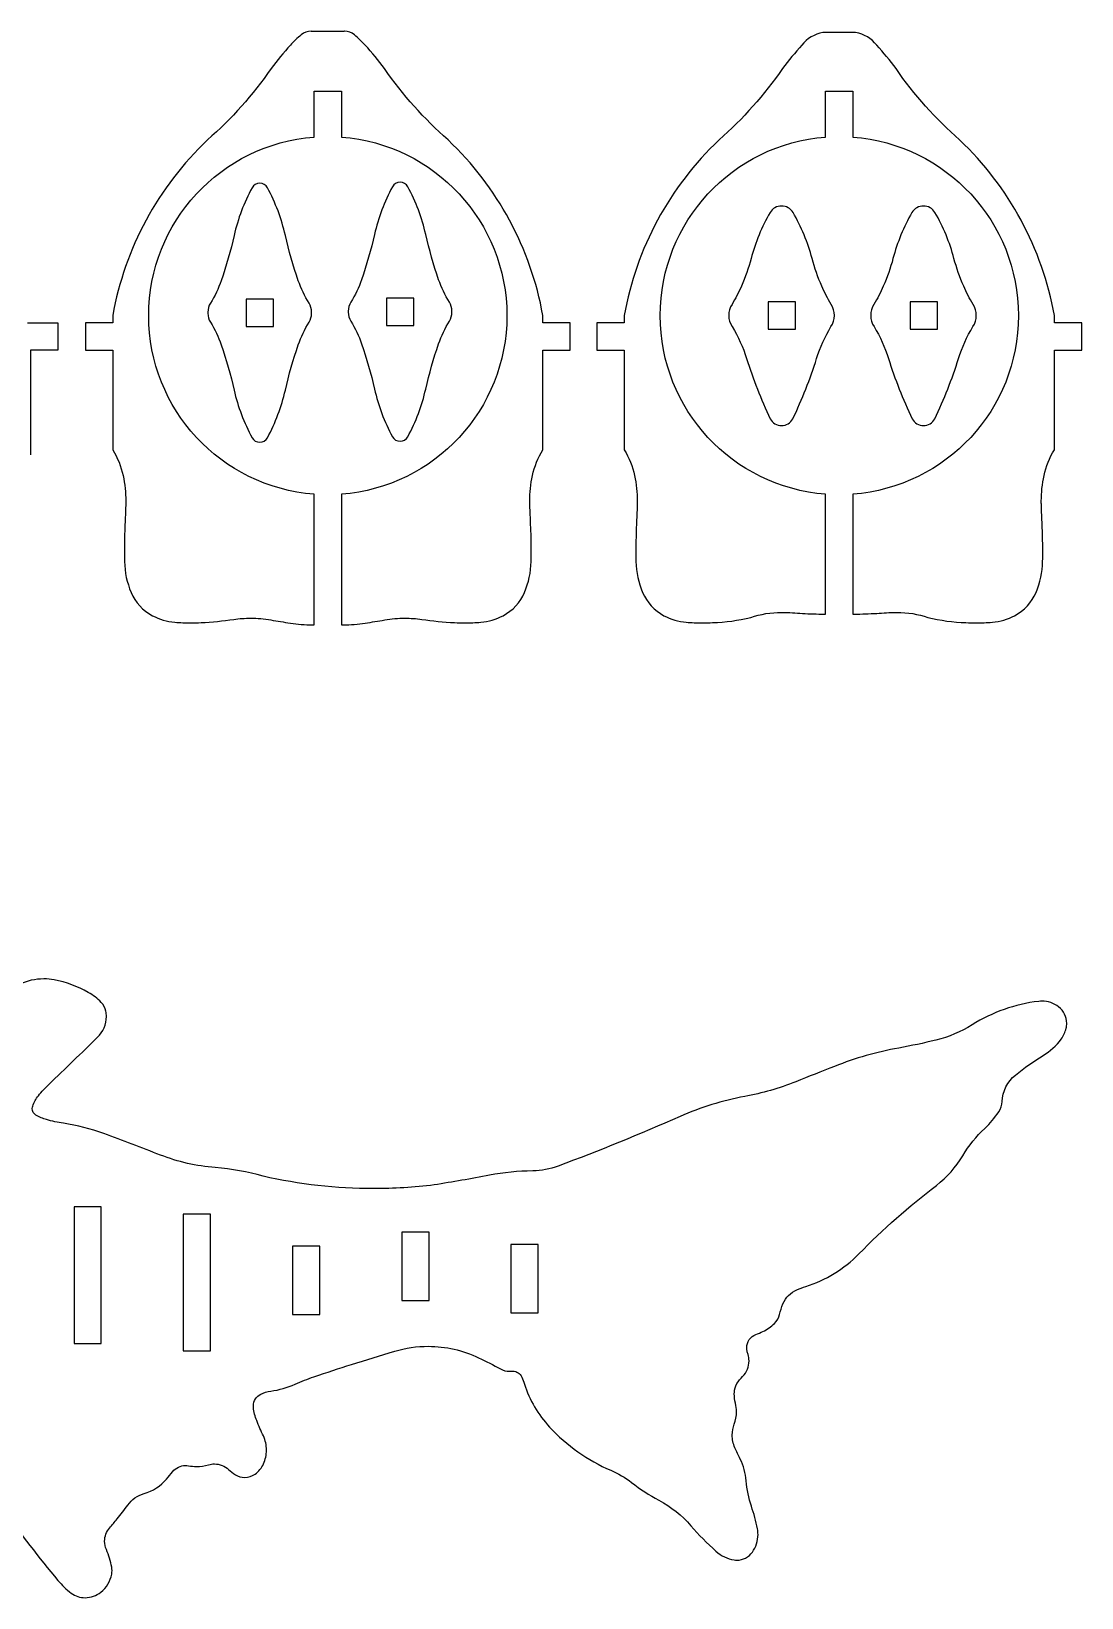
# Model space of a CAD drawing. Extents: x 0 to 1679, y -232 to 488.
# Drawn here: x 933.5 to 1106.5, y 195.2 to 453.1 of the extents above; entities that cross this region are included whole.
import ezdxf

# ---------------------------------------------------------------- set-up
doc = ezdxf.new("R2010")
doc.units = 0
doc.layers.get('0').update_dxf_attribs({"linetype": 'CONTINUOUS'})

msp = doc.modelspace()

# ---------------------------------------------------------------- linework, layer by layer
at = {"color": 2}
for points in [[(977.926882, 452.57498)], [(986.678081, 452.57498)], [(976.138325, 450.882229)], [(988.462934, 450.882229)], [(1060.405418, 450.882361)], [(1072.726323, 450.882361)], [(972.955546, 447.007459)], [(991.648491, 447.007459)], [(1057.218935, 447.007591)], [(1075.909075, 447.007591)], [(962.489238, 435.264166)], [(1046.755431, 435.264298)], [(994.210742, 428.308138)], [(969.82579, 427.386409)], [(971.08608, 428.137931)], [(972.358434, 427.386409)], [(992.951405, 427.550106)], [(995.48405, 427.550106)], [(1055.15873, 423.317276)], [(1058.951638, 423.317276)], [(1078.54025, 423.317276)], [(1082.329428, 423.317276)], [(966.872775, 419.547598)], [(975.308671, 419.547598)], [(989.99839, 419.715027)], [(998.434286, 419.715027)], [(1052.028048, 415.737969)], [(1062.081394, 415.737969)], [(1075.409568, 415.737969)], [(1085.46011, 415.737969)], [(964.736344, 412.082723)], [(977.441371, 412.082723)], [(987.861959, 412.250125)], [(1000.563256, 412.250125)], [(1050.436659, 411.19076)], [(1063.679266, 411.19076)], [(1073.815401, 411.19076)], [(1087.058008, 411.19076)], [(962.964535, 408.368873)], [(968.838047, 404.555486), (973.339668, 404.555486), (973.339668, 409.054329), (968.838047, 409.054329)], [(979.21318, 408.368873)], [(986.090151, 408.536275)], [(991.963795, 404.722915), (996.461711, 404.722915), (996.461711, 409.221757), (991.963795, 409.221757)], [(1002.335091, 408.536275)], [(1048.894561, 408.178188)], [(1054.849935, 404.096963), (1059.351582, 404.096963), (1059.351582, 408.59488), (1054.849935, 408.59488)], [(1065.214855, 408.178188)], [(1072.276108, 408.178188)], [(1078.231455, 404.096963), (1082.730298, 404.096963), (1082.730298, 408.59488), (1078.231455, 408.59488)], [(1088.596375, 408.178188)], [(962.547843, 406.826776)], [(962.964668, 405.241895)], [(979.21318, 405.241895)], [(979.629872, 406.826776)], [(986.090151, 405.409323)], [(1002.335091, 405.409323)], [(1002.751783, 406.996982)], [(1048.917818, 404.526673)], [(1065.195329, 404.526673)], [(1072.295634, 404.526673)], [(1088.576849, 404.526673)], [(964.736476, 401.527118)], [(977.441371, 401.527118)], [(987.861959, 401.694547)], [(1000.563256, 401.694547)], [(1051.290495, 399.263291)], [(1062.819873, 399.263291)], [(1074.668285, 399.263291)], [(1086.201393, 399.263291)], [(966.872908, 394.059439)], [(975.308671, 394.059439)], [(989.99839, 394.226841)], [(998.434286, 394.226841)], [(1055.184765, 389.357846)], [(1058.925577, 389.354116)], [(1078.562581, 389.357846)], [(1082.303393, 389.354116)], [(969.819413, 386.224359)], [(971.095366, 385.469133)], [(972.351926, 386.224359)], [(992.944896, 386.391788)], [(994.220982, 385.640265)], [(995.477541, 386.391788)], [(948.57697, 379.976832)], [(1016.024342, 379.976832)], [(1032.840359, 379.976965)], [(1100.290456, 379.977097)], [(949.006733, 375.087359)], [(1015.591007, 375.087359)], [(1033.273799, 375.087491)], [(1099.857888, 375.087623)], [(948.882087, 371.912041)], [(1015.722161, 371.912041)], [(948.810518, 365.82554)], [(1015.794657, 365.82554)], [(1033.072954, 365.82554)], [(1100.057834, 365.825672)], [(949.895944, 360.746307)], [(1014.705526, 360.746307)], [(1034.163011, 360.746307)], [(1098.971508, 360.74644)], [(953.409823, 356.917125)], [(966.819859, 356.309774)], [(972.923108, 356.217699)], [(991.678362, 356.217699)], [(997.78439, 356.309774)], [(1011.191648, 356.917125)], [(1037.673185, 356.917125)], [(1051.97238, 356.614865)], [(1057.196683, 357.467749)], [(1060.50035, 357.297543)], [(1072.732752, 357.304184)], [(1075.944344, 357.467882)], [(1081.158435, 356.614997)], [(1095.453899, 356.917257)], [(957.088325, 355.841012)], [(961.435561, 355.774972)], [(976.135626, 355.689405)], [(988.465818, 355.689405)], [(1003.168687, 355.774972)], [(1007.513146, 355.841012)], [(1041.354465, 355.841012)], [(1045.696119, 355.774972)], [(1087.431891, 355.775104)], [(1091.776323, 355.841144)], [(937.224334, 296.944285)], [(942.841147, 294.88043)], [(944.981282, 293.242526)], [(945.748601, 291.780439)], [(1099.417886, 293.40797)], [(1102.689009, 292.50299)], [(1088.452124, 289.542514)], [(1103.929746, 288.973289)], [(944.373931, 287.488077)], [(1082.480955, 287.021035)], [(1103.139171, 287.19775)], [(1076.364687, 285.722618)], [(1100.123821, 284.470716)], [(1065.779343, 282.705416)], [(1095.592435, 281.273067)], [(936.348193, 279.737637)], [(933.690903, 276.162376)], [(934.62565, 277.86071)], [(1050.977996, 277.73408)], [(1093.383481, 276.899796)], [(935.948249, 273.927229)], [(1040.32476, 274.449013)], [(1092.829126, 275.202388)], [(938.756192, 273.323608)], [(945.410966, 271.630831)], [(1090.539263, 272.48652)], [(954.725807, 268.091843)], [(963.76535, 266.026109)], [(1020.23762, 266.274447)], [(1086.913757, 267.990481)], [(971.65623, 264.604952)], [(999.831445, 263.181917)], [(1008.934223, 264.76492)], [(1016.069876, 265.491307)], [(1082.562817, 263.101907)], [(940.492626, 259.545246), (940.492626, 237.056615), (944.990543, 237.056615), (944.990543, 259.545246)], [(962.987792, 235.877261), (962.987792, 258.365892), (958.486145, 258.365892), (958.486145, 235.877261)], [(998.982238, 244.145755), (998.982238, 255.388695), (994.483395, 255.388695), (994.483395, 244.145755)], [(976.483368, 253.099731), (976.483368, 241.85494), (980.987793, 241.85494), (980.987793, 253.099731)], [(1016.979487, 242.138626), (1016.979487, 253.381566), (1012.480645, 253.381566), (1012.480645, 242.138626)], [(1069.775927, 251.805046)], [(1059.594232, 245.905499)], [(1061.025654, 246.447736)], [(1057.284842, 243.607249)], [(1055.906443, 240.381687)], [(1056.720275, 241.851236)], [(1052.812035, 238.539181)], [(1053.993241, 239.036783)], [(993.321636, 235.786112)], [(1051.37876, 235.835404)], [(1051.53968, 235.26528)], [(986.218553, 233.611581)], [(1007.154873, 234.723017)], [(1010.754318, 232.86842)], [(1012.595897, 232.505702)], [(976.923238, 230.369271)], [(980.026932, 231.583973)], [(1014.256105, 231.534682)], [(1014.679279, 230.387872)], [(1049.705535, 230.45206)], [(1050.640282, 231.631413)], [(971.269224, 228.734173)], [(972.899666, 229.22434)], [(1049.275826, 229.010424)], [(1049.46278, 227.215332)], [(970.049019, 226.545672)], [(970.596839, 224.355319)], [(971.683191, 221.841274)], [(1018.846096, 223.304314)], [(1049.255373, 223.78702)], [(1049.364196, 219.90762)], [(959.34276, 216.923914)], [(962.676192, 217.096898)], [(971.71854, 217.237339)], [(1050.236607, 218.032571)], [(955.739585, 214.7447)], [(956.737567, 215.953819)], [(965.957555, 216.314684)], [(967.072721, 215.459022)], [(970.3113, 215.543662)], [(1028.938495, 216.177974)], [(1032.322146, 214.181058)], [(1051.221571, 214.449874)], [(952.025734, 212.347866)], [(949.351723, 210.448607)], [(1036.839615, 211.252226)], [(1052.0875, 210.252366)], [(946.349416, 206.677104)], [(947.592932, 208.172688)], [(1042.126228, 207.037969)], [(1053.078047, 206.552485)], [(945.827632, 203.129756)], [(1046.250236, 202.837682)], [(1049.233042, 201.425813)], [(1052.244689, 202.690733)], [(946.706551, 200.210185)], [(946.706551, 199.098723)], [(937.847454, 198.048671)], [(944.902199, 196.119647)], [(940.026669, 195.927136)]]:
    msp.add_lwpolyline(points, close=True, dxfattribs=at)
for points in [[(984.990913, 453.146083), (979.613124, 453.146083)], [(1069.254275, 452.959235), (1063.873708, 452.959235)], [(980.049449, 435.736738), (980.049449, 443.319776), (984.552022, 443.319776), (984.552022, 435.736738)], [(1064.316621, 435.736632), (1064.316621, 443.31967), (1068.814537, 443.31967), (1068.814537, 435.736632)], [(1002.111994, 435.264298), (1002.111994, 435.266944)], [(1086.379087, 435.26443), (1086.379087, 435.267076)], [(932.840797, 405.133072), (937.804671, 405.133072), (937.804671, 400.635182), (933.30305, 400.635182), (933.30305, 383.395963)], [(946.871175, 406.350473), (946.871175, 405.132966), (942.372332, 405.132966), (942.372332, 400.635076), (946.871175, 400.635076), (946.871175, 384.238503)], [(985.673458, 406.996982), (985.673591, 406.996982)], [(1022.2289, 400.635208), (1022.2289, 405.133098), (1017.730057, 405.133098), (1017.730057, 406.350605)], [(1031.137368, 406.350605), (1031.137368, 405.133098), (1026.635721, 405.133098), (1026.635721, 400.635208), (1031.137368, 400.635208), (1031.137368, 384.238635)], [(1101.993446, 384.238767), (1101.993446, 400.63534), (1106.495067, 400.63534), (1106.495067, 405.133231), (1101.993446, 405.133231), (1101.993446, 406.350737)], [(1017.73011, 384.238503), (1017.73011, 400.635076), (1022.2289, 400.635208)], [(980.049449, 355.423526), (980.049449, 376.921609)], [(984.552022, 376.921609), (984.552022, 355.423526)], [(1064.310006, 357.185942), (1064.310006, 357.185942), (1064.316621, 376.921503)], [(1068.814299, 376.921636), (1068.821708, 357.186074)], [(1068.814537, 376.921503), (1068.814299, 376.921636)], [(1033.14545, 371.914952), (1033.14545, 371.912041)], [(1099.982534, 371.912174), (1099.982534, 371.915084)], [(1059.391481, 280.163484), (1059.394392, 280.163484)], [(934.218271, 274.665734), (934.218271, 274.666792)]]:
    msp.add_lwpolyline(points, dxfattribs=at)
for points in [[(977.926882, 452.57498), (977.286987, 452.056926), (976.689849, 451.492358), (976.138325, 450.882229)], [(979.550815, 453.149787), (978.957407, 453.149787), (978.386331, 452.946085), (977.926882, 452.57498)], [(979.613124, 453.146083), (979.590899, 453.149787), (979.570341, 453.149787), (979.550815, 453.149787)], [(985.053222, 453.149787), (985.030997, 453.149787), (985.010439, 453.149787), (984.990913, 453.146083)], [(986.678081, 452.57498), (986.214902, 452.946085), (985.643825, 453.149787), (985.053222, 453.149787)], [(988.462934, 450.882229), (987.915114, 451.492358), (987.314272, 452.056926), (986.678081, 452.57498)], [(1063.873708, 452.959235), (1062.498113, 452.723015), (1061.262033, 451.981731), (1060.405418, 450.882361)], [(1072.726323, 450.882361), (1071.869708, 451.981731), (1070.628971, 452.723015), (1069.254275, 452.959235)], [(976.138325, 450.882229), (975.019428, 449.638687), (973.960037, 448.34588), (972.955546, 447.007459)], [(991.648491, 447.007459), (990.644926, 448.34588), (989.58183, 449.638687), (988.462934, 450.882229)], [(1060.405418, 450.882361), (1059.286521, 449.63882), (1058.223425, 448.346012), (1057.218935, 447.007591)], [(1075.909075, 447.007591), (1074.908289, 448.346012), (1073.845219, 449.63882), (1072.726323, 450.882361)], [(972.955546, 447.007459), (969.956944, 442.682553), (966.443065, 438.738965), (962.489238, 435.264166)], [(1002.111994, 435.266944), (998.161897, 438.738965), (994.648019, 442.682553), (991.648491, 447.007459)], [(1057.218935, 447.007591), (1054.220306, 442.682686), (1050.706428, 438.739097), (1046.755431, 435.264298)], [(1086.379087, 435.267076), (1082.425286, 438.739097), (1078.907677, 442.682686), (1075.909075, 447.007591)], [(962.489238, 435.264166), (954.328641, 427.540687), (948.856, 417.40831), (946.871175, 406.350473)], [(952.796889, 406.331026), (952.796889, 421.745413), (964.674141, 434.562041), (980.049449, 435.736738)], [(984.552022, 435.736738), (999.92733, 434.562041), (1011.804555, 421.745413), (1011.804555, 406.331026)], [(1017.730057, 406.350605), (1015.745259, 417.408442), (1010.272591, 427.54082), (1002.111994, 435.264298)], [(1046.755431, 435.264298), (1038.59203, 427.54082), (1033.115658, 417.408442), (1031.137368, 406.350605)], [(1037.060357, 406.33092), (1037.060357, 421.745307), (1048.937582, 434.561935), (1064.316621, 435.736632)], [(1068.814537, 435.736632), (1084.193576, 434.561935), (1096.071754, 421.745307), (1096.071754, 406.33092)], [(1101.993446, 406.350737), (1100.012352, 417.408574), (1094.538784, 427.540952), (1086.379087, 435.26443)], [(994.210742, 428.308138), (993.682475, 428.301523), (993.200669, 428.013286), (992.951405, 427.550106)], [(995.48405, 427.550106), (995.228277, 428.016064), (994.739036, 428.308138), (994.210742, 428.308138)], [(969.82579, 427.386409), (968.4902, 424.918878), (967.495922, 422.283946), (966.872775, 419.547598)], [(971.08608, 428.137931), (970.560564, 428.137931), (970.075054, 427.848662), (969.82579, 427.386409)], [(972.358434, 427.386409), (972.106366, 427.848662), (971.617151, 428.137931), (971.08608, 428.137931)], [(975.308671, 419.547598), (974.685524, 422.283946), (973.691246, 424.918878), (972.358434, 427.386409)], [(992.951405, 427.550106), (991.615815, 425.086306), (990.621537, 422.451347), (989.99839, 419.715027)], [(998.434286, 419.715027), (997.810213, 422.447617), (996.815936, 425.086306), (995.48405, 427.550106)], [(1055.15873, 423.317276), (1053.79057, 420.939016), (1052.740491, 418.392427), (1052.028048, 415.737969)], [(1057.055184, 424.384076), (1056.284135, 424.384076), (1055.562379, 423.980427), (1055.15873, 423.317276)], [(1058.951638, 423.317276), (1058.547963, 423.980427), (1057.829011, 424.384076), (1057.055184, 424.384076)], [(1062.081394, 415.737969), (1061.376386, 418.392427), (1060.319799, 420.939016), (1058.951638, 423.317276)], [(1078.54025, 423.317276), (1077.168359, 420.939016), (1076.118308, 418.392427), (1075.409568, 415.737969)], [(1080.436704, 424.384076), (1079.661925, 424.384076), (1078.943899, 423.980427), (1078.54025, 423.317276)], [(1082.329428, 423.317276), (1081.925779, 423.980427), (1081.207753, 424.384076), (1080.436704, 424.384076)], [(1085.46011, 415.737969), (1084.754175, 418.392427), (1083.701319, 420.939016), (1082.329428, 423.317276)], [(966.872775, 419.547598), (966.292385, 417.024267), (965.579942, 414.530701), (964.736344, 412.082723)], [(977.441371, 412.082723), (976.597774, 414.530701), (975.886256, 417.024267), (975.308671, 419.547598)], [(989.99839, 419.715027), (989.417074, 417.191695), (988.705557, 414.700908), (987.861959, 412.250125)], [(1000.563256, 412.250125), (999.723389, 414.700908), (999.011871, 417.191695), (998.434286, 419.715027)], [(1052.028048, 415.737969), (1051.615086, 414.185632), (1051.080284, 412.664013), (1050.436659, 411.19076)], [(1063.679266, 411.19076), (1063.030084, 412.664013), (1062.49806, 414.185632), (1062.081394, 415.737969)], [(1075.409568, 415.737969), (1074.992876, 414.185632), (1074.461804, 412.664013), (1073.815401, 411.19076)], [(1087.058008, 411.19076), (1086.407874, 412.664013), (1085.876802, 414.185632), (1085.46011, 415.737969)], [(964.736344, 412.082723), (964.290839, 410.783381), (963.696505, 409.537061), (962.964535, 408.368873)], [(979.21318, 408.368873), (978.484941, 409.537061), (977.887803, 410.783381), (977.441371, 412.082723)], [(987.861959, 412.250125), (987.415528, 410.948005), (986.82212, 409.704463), (986.090151, 408.536275)], [(1002.335091, 408.536275), (1001.610556, 409.704463), (1001.012492, 410.948005), (1000.563256, 412.250125)], [(1050.436659, 411.19076), (1049.980914, 410.156504), (1049.469368, 409.152939), (1048.894561, 408.178188)], [(1065.214855, 408.178188), (1064.647509, 409.152939), (1064.129428, 410.156504), (1063.679266, 411.19076)], [(1073.815401, 411.19076), (1073.35873, 410.156504), (1072.847158, 409.152939), (1072.276108, 408.178188)], [(1088.596375, 408.178188), (1088.026224, 409.152939), (1087.510975, 410.156504), (1087.058008, 411.19076)], [(962.964535, 408.368873), (962.692941, 407.928924), (962.547843, 407.423887), (962.547843, 406.908611)], [(979.629872, 406.908611), (979.629872, 407.423887), (979.485701, 407.928924), (979.21318, 408.368873)], [(986.090151, 408.536275), (985.81763, 408.096352), (985.673458, 407.591316), (985.673458, 407.07604)], [(1002.755488, 407.07604), (1002.755488, 407.591316), (1002.607612, 408.096352), (1002.335091, 408.536275)], [(1048.894561, 408.178188), (1048.543935, 407.640607), (1048.356981, 407.01), (1048.356981, 406.3673)], [(1065.757092, 406.3673), (1065.757092, 407.01), (1065.569211, 407.640607), (1065.214855, 408.178188)], [(1072.276108, 408.178188), (1071.921725, 407.640607), (1071.738501, 407.01), (1071.738501, 406.3673)], [(1089.138612, 406.3673), (1089.138612, 407.01), (1088.947953, 407.640607), (1088.596375, 408.178188)], [(980.049449, 376.921609), (964.674141, 378.100037), (952.796889, 390.912935), (952.796889, 406.331026)], [(962.547843, 406.826776), (962.547843, 406.790501), (962.545197, 406.751449), (962.545197, 406.711444)], [(962.545197, 406.711444), (962.545197, 406.189659), (962.693073, 405.680918), (962.964668, 405.241895)], [(962.547843, 406.908611), (962.547843, 406.882682), (962.547843, 406.855615), (962.547843, 406.826776)], [(962.964668, 405.241895), (963.696638, 404.073707), (964.290971, 402.826461), (964.736476, 401.527118)], [(977.441371, 401.527118), (977.887803, 402.826461), (978.484941, 404.073707), (979.21318, 405.241895)], [(979.21318, 405.241895), (979.488505, 405.680918), (979.629872, 406.189659), (979.629872, 406.711444)], [(979.629872, 406.826776), (979.629872, 406.855615), (979.629872, 406.882576), (979.629872, 406.908611)], [(979.629872, 406.711444), (979.629872, 406.751449), (979.629872, 406.790501), (979.629872, 406.826776)], [(1011.804555, 406.331026), (1011.804555, 390.912935), (999.92733, 378.100037), (984.552022, 376.921609)], [(985.673591, 406.996982), (985.673591, 406.95793), (985.67068, 406.915146), (985.67068, 406.876067)], [(985.67068, 406.876067), (985.67068, 406.357087), (985.81763, 405.84832), (986.090151, 405.409323)], [(985.673458, 407.07604), (985.673458, 407.05011), (985.673458, 407.020239), (985.673458, 406.996982)], [(986.090151, 405.409323), (986.82212, 404.241135), (987.415528, 402.993889), (987.861959, 401.694547)], [(1000.563256, 401.694547), (1001.012492, 402.993889), (1001.610556, 404.241135), (1002.335091, 405.409323)], [(1002.335091, 405.409323), (1002.61039, 405.84832), (1002.755488, 406.357087), (1002.755488, 406.876067)], [(1002.751783, 406.996982), (1002.751783, 407.020265), (1002.755488, 407.050005), (1002.755488, 407.07604)], [(1002.755488, 406.876067), (1002.755488, 406.915146), (1002.755488, 406.95793), (1002.751783, 406.996982)], [(1064.316621, 376.921503), (1048.937582, 378.099931), (1037.060357, 390.912829), (1037.060357, 406.33092)], [(1048.356981, 406.3673), (1048.356981, 405.714388), (1048.550444, 405.070762), (1048.917818, 404.526673)], [(1065.195329, 404.526673), (1065.559924, 405.070762), (1065.757092, 405.714388), (1065.757092, 406.3673)], [(1096.071754, 406.33092), (1096.071754, 390.912829), (1084.193576, 378.099931), (1068.814537, 376.921503)], [(1071.738501, 406.3673), (1071.738501, 405.714388), (1071.928234, 405.070762), (1072.295634, 404.526673)], [(1088.576849, 404.526673), (1088.941445, 405.070762), (1089.138612, 405.714388), (1089.138612, 406.3673)], [(1048.917818, 404.526673), (1049.912096, 402.872975), (1050.71291, 401.103944), (1051.290495, 399.263291)], [(1062.819873, 399.263291), (1063.401189, 401.103944), (1064.198273, 402.872975), (1065.195329, 404.526673)], [(1072.295634, 404.526673), (1073.293616, 402.872975), (1074.09443, 401.103944), (1074.668285, 399.263291)], [(1086.201393, 399.263291), (1086.782709, 401.103944), (1087.576062, 402.872975), (1088.576849, 404.526673)], [(964.736476, 401.527118), (965.580074, 399.076336), (966.292518, 396.585548), (966.872908, 394.059439)], [(975.308671, 394.059439), (975.886256, 396.585548), (976.597774, 399.076336), (977.441371, 401.527118)], [(987.861959, 401.694547), (988.705557, 399.246542), (989.417074, 396.752977), (989.99839, 394.226841)], [(998.434286, 394.226841), (999.011871, 396.752977), (999.723389, 399.246542), (1000.563256, 401.694547)], [(1051.290495, 399.263291), (1052.356369, 395.874031), (1053.655712, 392.566633), (1055.184765, 389.357846)], [(1058.925577, 389.354116), (1060.454657, 392.560125), (1061.756777, 395.874031), (1062.819873, 399.263291)], [(1074.668285, 399.263291), (1075.73789, 395.874031), (1077.037232, 392.566633), (1078.562581, 389.357846)], [(1082.303393, 389.354116), (1083.832446, 392.560125), (1085.135519, 395.874031), (1086.201393, 399.263291)], [(966.872908, 394.059439), (967.493276, 391.325896), (968.487527, 388.69189), (969.819413, 386.224359)], [(972.351926, 386.224359), (973.687542, 388.69189), (974.681794, 391.325896), (975.308671, 394.059439)], [(989.99839, 394.226841), (990.617806, 391.493325), (991.612084, 388.859292), (992.944896, 386.391788)], [(995.477541, 386.391788), (996.813158, 388.859292), (997.807409, 391.493325), (998.434286, 394.226841)], [(1055.184765, 389.357846), (1055.552166, 388.664929), (1056.273896, 388.235219), (1057.055184, 388.235219)], [(1057.055184, 388.235219), (1057.836446, 388.235219), (1058.558203, 388.664929), (1058.925577, 389.354116)], [(1078.562581, 389.357846), (1078.930881, 388.664929), (1079.652638, 388.235219), (1080.436704, 388.235219)], [(1080.436704, 388.235219), (1081.21704, 388.235219), (1081.935992, 388.664929), (1082.303393, 389.354116)], [(969.819413, 386.224359), (970.075186, 385.76118), (970.564427, 385.469133), (971.092721, 385.469133)], [(971.092721, 385.469133), (971.092721, 385.469133), (971.092721, 385.469133), (971.095366, 385.469133)], [(971.095366, 385.469133), (971.620882, 385.472837), (972.102662, 385.76118), (972.351926, 386.224359)], [(992.944896, 386.391788), (993.200669, 385.928582), (993.688984, 385.640265), (994.217278, 385.640265)], [(994.217278, 385.640265), (994.217278, 385.640265), (994.217278, 385.640265), (994.220982, 385.640265)], [(994.220982, 385.640265), (994.745545, 385.640265), (995.224546, 385.928582), (995.477541, 386.391788)], [(946.871175, 384.238503), (947.677572, 382.926169), (948.255157, 381.482656), (948.57697, 379.976832)], [(1016.024342, 379.976832), (1016.348932, 381.482656), (1016.926518, 382.926169), (1017.73011, 384.238503)], [(1031.137368, 384.238635), (1031.940961, 382.926302), (1032.518546, 381.482788), (1032.840359, 379.976965)], [(1100.290456, 379.977097), (1100.612268, 381.48292), (1101.187049, 382.926434), (1101.993446, 384.238767)], [(948.57697, 379.976832), (948.869017, 378.595655), (949.019697, 377.187516), (949.019697, 375.776572)], [(1015.584392, 375.776572), (1015.584392, 377.187516), (1015.72949, 378.595655), (1016.024342, 379.976832)], [(1032.840359, 379.976965), (1033.135184, 378.595787), (1033.28306, 377.187648), (1033.28306, 375.776704)], [(1099.844924, 375.776837), (1099.844924, 377.18778), (1099.9919, 378.595919), (1100.290456, 379.977097)], [(949.006733, 375.087359), (948.974163, 374.027994), (948.931379, 372.971407), (948.882087, 371.912041)], [(949.019697, 375.776572), (949.019697, 375.546834), (949.016787, 375.317097), (949.006733, 375.087359)], [(1015.591007, 375.087359), (1015.584392, 375.317097), (1015.584392, 375.546834), (1015.584392, 375.776572)], [(1015.722161, 371.912041), (1015.673795, 372.971407), (1015.631012, 374.027994), (1015.591007, 375.087359)], [(1033.273799, 375.087491), (1033.233794, 374.028126), (1033.194742, 372.971539), (1033.14545, 371.914952)], [(1033.28306, 375.776704), (1033.28306, 375.546967), (1033.280149, 375.317229), (1033.273799, 375.087491)], [(1099.857888, 375.087623), (1099.84757, 375.317361), (1099.844924, 375.547099), (1099.844924, 375.776837)], [(1099.982534, 371.915084), (1099.93602, 372.971671), (1099.894163, 374.028258), (1099.857888, 375.087623)], [(948.882087, 371.912041), (948.819778, 370.529911), (948.787234, 369.148733), (948.787234, 367.763825)], [(1015.814236, 367.763825), (1015.814236, 369.148733), (1015.781692, 370.529911), (1015.722161, 371.912041)], [(1033.14545, 371.912041), (1033.08314, 370.529911), (1033.053375, 369.148733), (1033.053375, 367.763825)], [(1100.077413, 367.763957), (1100.077413, 369.148865), (1100.047647, 370.530043), (1099.982534, 371.912174)], [(948.787234, 367.763825), (948.787234, 367.114643), (948.793849, 366.471943), (948.810518, 365.82554)], [(1015.794657, 365.82554), (1015.807621, 366.471943), (1015.814236, 367.114643), (1015.814236, 367.763825)], [(1033.053375, 367.763825), (1033.053375, 367.114643), (1033.059989, 366.471943), (1033.072954, 365.82554)], [(1100.057834, 365.825672), (1100.074503, 366.472076), (1100.077413, 367.114775), (1100.077413, 367.763957)], [(948.810518, 365.82554), (948.845866, 364.076036), (949.213266, 362.357223), (949.895944, 360.746307)], [(1014.705526, 360.746307), (1015.388204, 362.357223), (1015.755578, 364.076036), (1015.794657, 365.82554)], [(1033.072954, 365.82554), (1033.109228, 364.076036), (1033.480333, 362.357223), (1034.163011, 360.746307)], [(1098.971508, 360.74644), (1099.654186, 362.357355), (1100.02156, 364.076168), (1100.057834, 365.825672)], [(949.895944, 360.746307), (950.59164, 359.105626), (951.835181, 357.750483), (953.409823, 356.917125)], [(1011.191648, 356.917125), (1012.769067, 357.750483), (1014.009804, 359.105626), (1014.705526, 360.746307)], [(1034.163011, 360.746307), (1034.85778, 359.105626), (1036.094813, 357.750483), (1037.673185, 356.917125)], [(1095.453899, 356.917257), (1097.032271, 357.750615), (1098.273008, 359.105758), (1098.971508, 360.74644)], [(953.409823, 356.917125), (954.551976, 356.313505), (955.805731, 355.945178), (957.088325, 355.841012)], [(961.435561, 355.774972), (963.234357, 355.869851), (965.032228, 356.050297), (966.819859, 356.309774)], [(966.819859, 356.309774), (967.736005, 356.444658), (968.661438, 356.509746), (969.585945, 356.509746)], [(969.585945, 356.509746), (970.704841, 356.509746), (971.820933, 356.411162), (972.923108, 356.217699)], [(972.923108, 356.217699), (973.992713, 356.027966), (975.062317, 355.854029), (976.135626, 355.689405)], [(988.465818, 355.689405), (989.539153, 355.854029), (990.611536, 356.027966), (991.678362, 356.217699)], [(991.678362, 356.217699), (992.780511, 356.411162), (993.899407, 356.509746), (995.018304, 356.509746)], [(995.018304, 356.509746), (995.943737, 356.509746), (996.865466, 356.444658), (997.78439, 356.309774)], [(997.78439, 356.309774), (999.569243, 356.050297), (1001.367113, 355.869851), (1003.168687, 355.774972)], [(1007.513146, 355.841012), (1008.799444, 355.945178), (1010.049494, 356.313505), (1011.191648, 356.917125)], [(1037.673185, 356.917125), (1038.815312, 356.313505), (1040.065362, 355.945178), (1041.354465, 355.841012)], [(1045.696119, 355.774972), (1047.812071, 355.84752), (1049.912228, 356.125624), (1051.97238, 356.614865)], [(1051.97238, 356.614865), (1053.603748, 357.179406), (1055.32256, 357.467749), (1057.048808, 357.467749)], [(1057.048808, 357.467749), (1057.100878, 357.467749), (1057.147391, 357.467749), (1057.196683, 357.467749)], [(1057.196683, 357.467749), (1058.298832, 357.435206), (1059.401006, 357.379378), (1060.50035, 357.297543)], [(1060.50035, 357.297543), (1061.698331, 357.22219), (1062.899063, 357.185942), (1064.103525, 357.185942)], [(1064.103525, 357.185942), (1064.168639, 357.185942), (1064.241188, 357.185942), (1064.310006, 357.185942)], [(1068.821708, 357.186074), (1068.890552, 357.186074), (1068.95937, 357.186074), (1069.030993, 357.186074)], [(1069.030993, 357.186074), (1070.265221, 357.186074), (1071.498524, 357.225126), (1072.732752, 357.304184)], [(1072.732752, 357.304184), (1073.802357, 357.383241), (1074.871961, 357.439042), (1075.944344, 357.467882)], [(1075.944344, 357.467882), (1075.990858, 357.467882), (1076.033641, 357.467882), (1076.079202, 357.467882)], [(1076.079202, 357.467882), (1077.80545, 357.467882), (1079.524262, 357.179539), (1081.158435, 356.614997)], [(1081.158435, 356.614997), (1083.215782, 356.125756), (1085.315912, 355.847653), (1087.431891, 355.775104)], [(1091.776323, 355.841144), (1093.062647, 355.94531), (1094.315476, 356.313637), (1095.453899, 356.917257)], [(957.088325, 355.841012), (957.970975, 355.764759), (958.853625, 355.732188), (959.740005, 355.732188)], [(959.740005, 355.732188), (960.303647, 355.732188), (960.868215, 355.745153), (961.435561, 355.774972)], [(976.135626, 355.689405), (977.329876, 355.51269), (978.537117, 355.420615), (979.748088, 355.420615)], [(979.748088, 355.420615), (979.849476, 355.420615), (979.94806, 355.423526), (980.049449, 355.423526)], [(984.552022, 355.423526), (984.653384, 355.423526), (984.754772, 355.420615), (984.857086, 355.420615)], [(984.857086, 355.420615), (986.064327, 355.420615), (987.271595, 355.51269), (988.465818, 355.689405)], [(1003.168687, 355.774972), (1003.733255, 355.745232), (1004.297823, 355.732188), (1004.865169, 355.732188)], [(1004.865169, 355.732188), (1005.747819, 355.732188), (1006.630469, 355.764759), (1007.513146, 355.841012)], [(1041.354465, 355.841012), (1042.237115, 355.764759), (1043.116987, 355.732188), (1044.002442, 355.732188)], [(1044.002442, 355.732188), (1044.56701, 355.732188), (1045.131551, 355.745153), (1045.696119, 355.774972)], [(1087.431891, 355.775104), (1087.996432, 355.745365), (1088.563805, 355.732321), (1089.128373, 355.732321)], [(1089.128373, 355.732321), (1090.011023, 355.732321), (1090.896451, 355.764891), (1091.776323, 355.841144)], [(935.521317, 297.097744), (934.120613, 297.097744), (932.742213, 296.788975), (931.479172, 296.195567)], [(937.224334, 296.944285), (936.66347, 297.0466), (936.092394, 297.097744), (935.521317, 297.097744)], [(942.841147, 294.88043), (941.099078, 295.883994), (939.199846, 296.582494), (937.224334, 296.944285)], [(944.981282, 293.242526), (944.344166, 293.876865), (943.622409, 294.428389), (942.841147, 294.88043)], [(945.748601, 291.780439), (945.650017, 292.333841), (945.3812, 292.844461), (944.981282, 293.242526)], [(945.827658, 290.923824), (945.827658, 291.211214), (945.801729, 291.496753), (945.748601, 291.780439)], [(1099.417886, 293.40797), (1095.523616, 292.94106), (1091.77627, 291.621266), (1088.452124, 289.542514)], [(1099.94991, 293.439588), (1099.775973, 293.439588), (1099.595527, 293.428423), (1099.417886, 293.40797)], [(1102.689009, 292.50299), (1101.908674, 293.109388), (1100.943236, 293.439588), (1099.94991, 293.439588)], [(1104.028357, 289.780612), (1104.028357, 290.84556), (1103.532607, 291.850977), (1102.689009, 292.50299)], [(944.373931, 287.488077), (945.305873, 288.391179), (945.827658, 289.629138), (945.827658, 290.923824)], [(1088.452124, 289.542514), (1086.604989, 288.390121), (1084.594129, 287.539089), (1082.480955, 287.021035)], [(1103.139171, 287.19775), (1103.515859, 287.731626), (1103.785601, 288.333394), (1103.929746, 288.973289)], [(1103.929746, 288.973289), (1103.99486, 289.237449), (1104.028357, 289.508091), (1104.028357, 289.780612)], [(936.348193, 279.737637), (939.035195, 282.308408), (941.712937, 284.891271), (944.373931, 287.488077)], [(1082.480955, 287.021035), (1080.456151, 286.525285), (1078.415526, 286.090945), (1076.364687, 285.722618)], [(1100.123821, 284.470716), (1101.301323, 285.169216), (1102.32534, 286.096527), (1103.139171, 287.19775)], [(1076.364687, 285.722618), (1072.741986, 285.071558), (1069.198342, 284.060559), (1065.779343, 282.705416)], [(1095.592435, 281.273067), (1097.025709, 282.445912), (1098.538967, 283.514591), (1100.123821, 284.470716)], [(1065.779343, 282.705416), (1063.650374, 281.859966), (1061.520451, 281.010786), (1059.391481, 280.163484)], [(1093.383481, 276.899796), (1093.472752, 278.603713), (1094.27264, 280.190445), (1095.592435, 281.273067)], [(934.62565, 277.86071), (935.156748, 278.522009), (935.734333, 279.150739), (936.348193, 279.737637)], [(1059.394392, 280.163484), (1056.674793, 279.079936), (1053.85571, 278.266104), (1050.977996, 277.73408)], [(933.618354, 275.744757), (933.618354, 275.88705), (933.641638, 276.028444), (933.690903, 276.162376)], [(933.690903, 276.162376), (933.897384, 276.779014), (934.215492, 277.354747), (934.62565, 277.86071)], [(1050.977996, 277.73408), (1047.306929, 277.058837), (1043.733546, 275.954837), (1040.32476, 274.449013)], [(1092.829126, 275.202388), (1093.163956, 275.708351), (1093.354642, 276.294297), (1093.383481, 276.899796)], [(934.218271, 274.666792), (933.844388, 274.899308), (933.618354, 275.305761), (933.618354, 275.744757)], [(935.948249, 273.927229), (935.340898, 274.095583), (934.760508, 274.344847), (934.218271, 274.665734)], [(938.756192, 273.323608), (937.808428, 273.461245), (936.869951, 273.663095), (935.948249, 273.927229)], [(1040.32476, 274.449013), (1033.709965, 271.529469), (1027.013308, 268.801509), (1020.23762, 266.274447)], [(1090.539263, 272.48652), (1091.408896, 273.298499), (1092.176214, 274.209036), (1092.829126, 275.202388)], [(945.410966, 271.630831), (943.261544, 272.427914), (941.03026, 272.995287), (938.756192, 273.323608)], [(954.725807, 268.091843), (951.628621, 269.29538), (948.5249, 270.474734), (945.410966, 271.630831)], [(1086.913757, 267.990481), (1087.904304, 269.652541), (1089.124589, 271.167651), (1090.539263, 272.48652)], [(963.76535, 266.026109), (960.664433, 266.268864), (957.62027, 266.966438), (954.725807, 268.091843)], [(971.65623, 264.604952), (969.078024, 265.339727), (966.432852, 265.814072), (963.76535, 266.026109)], [(1020.23762, 266.274447), (1018.904781, 265.775919), (1017.497568, 265.511785), (1016.069876, 265.491307)], [(1082.562817, 263.101907), (1084.311369, 264.437524), (1085.788352, 266.097732), (1086.913757, 267.990481)], [(989.824612, 262.56991), (983.711123, 262.56991), (977.615335, 263.251662), (971.65623, 264.604952)], [(999.831445, 263.181917), (996.51103, 262.775465), (993.168284, 262.56991), (989.824612, 262.56991)], [(1008.934223, 264.76492), (1005.904929, 264.190112), (1002.870052, 263.661845), (999.831445, 263.181917)], [(1016.069876, 265.491307), (1013.674895, 265.455059), (1011.286421, 265.211351), (1008.934223, 264.76492)], [(1069.775927, 251.805046), (1073.762299, 255.870475), (1078.035134, 259.645708), (1082.562817, 263.101907)], [(1061.025654, 246.447736), (1064.33956, 247.485723), (1067.344671, 249.32635), (1069.775927, 251.805046)], [(1057.284842, 243.607249), (1057.727543, 244.644283), (1058.554393, 245.468354), (1059.594232, 245.905499)], [(1059.594232, 245.905499), (1060.060216, 246.109175), (1060.539217, 246.291473), (1061.025654, 246.447736)], [(1056.720275, 241.851236), (1056.861641, 242.453004), (1057.048596, 243.038024), (1057.284842, 243.607249)], [(1053.993241, 239.036783), (1054.699175, 239.37254), (1055.348384, 239.827358), (1055.906443, 240.381687)], [(1055.906443, 240.381687), (1056.307313, 240.78814), (1056.589121, 241.295028), (1056.720275, 241.851236)], [(1051.309942, 236.388807), (1051.309942, 237.351467), (1051.909832, 238.209008), (1052.812035, 238.539181)], [(1052.812035, 238.539181), (1053.212905, 238.687057), (1053.60634, 238.853559), (1053.993241, 239.036783)], [(986.218553, 233.611581), (988.583769, 234.350986), (990.949911, 235.079252), (993.321636, 235.786112)], [(993.321636, 235.786112), (995.116702, 236.326497), (996.983417, 236.601796), (998.85754, 236.601796)], [(998.85754, 236.601796), (1001.728719, 236.601796), (1004.563624, 235.960976), (1007.154873, 234.723017)], [(1051.37876, 235.835404), (1051.332247, 236.018628), (1051.309942, 236.204657), (1051.309942, 236.388807)], [(1051.53968, 235.26528), (1051.477344, 235.455013), (1051.424348, 235.642893), (1051.37876, 235.835404)], [(1051.696842, 234.194723), (1051.696842, 234.560271), (1051.644772, 234.919285), (1051.53968, 235.26528)], [(980.026932, 231.583973), (982.084306, 232.28713), (984.144458, 232.964225), (986.218553, 233.611581)], [(1007.154873, 234.723017), (1008.372354, 234.143579), (1009.573086, 233.525989), (1010.754318, 232.86842)], [(1010.754318, 232.86842), (1011.207258, 232.614526), (1011.716025, 232.483372), (1012.23408, 232.483372)], [(1012.23408, 232.483372), (1012.352216, 232.483372), (1012.474057, 232.48988), (1012.595897, 232.505702)], [(1012.595897, 232.505702), (1012.658207, 232.513137), (1012.720516, 232.515915), (1012.78563, 232.515915)], [(1012.78563, 232.515915), (1013.429255, 232.515915), (1014.009619, 232.129015), (1014.256105, 231.534682)], [(1050.640282, 231.631413), (1051.316451, 232.313165), (1051.696842, 233.237672), (1051.696842, 234.194723)], [(972.899666, 229.22434), (974.288279, 229.414073), (975.643422, 229.800999), (976.923238, 230.369271)], [(976.923238, 230.369271), (977.93982, 230.817581), (978.97315, 231.22496), (980.026932, 231.583973)], [(1014.256105, 231.534682), (1014.409563, 231.157068), (1014.55093, 230.77665), (1014.679279, 230.387872)], [(1014.679279, 230.387872), (1015.545208, 227.753865), (1016.96266, 225.338431), (1018.846096, 223.304314)], [(1049.275826, 229.010424), (1049.291701, 229.520118), (1049.439523, 230.015841), (1049.705535, 230.45206)], [(1049.705535, 230.45206), (1049.970595, 230.881743), (1050.285899, 231.275178), (1050.640282, 231.631413)], [(970.0387, 226.780066), (970.0387, 227.613424), (970.514924, 228.37516), (971.269224, 228.734173)], [(971.269224, 228.734173), (971.78077, 228.980659), (972.33232, 229.148987), (972.899666, 229.22434)], [(1049.272121, 228.775104), (1049.272121, 228.853235), (1049.272121, 228.933219), (1049.275826, 229.010424)], [(1049.46278, 227.215332), (1049.338135, 227.725952), (1049.272121, 228.251467), (1049.272121, 228.775104)], [(1049.626478, 225.831376), (1049.626478, 226.297334), (1049.570677, 226.76054), (1049.46278, 227.215332)], [(970.049019, 226.545672), (970.042404, 226.625655), (970.0387, 226.702861), (970.0387, 226.780066)], [(970.596839, 224.355319), (970.315031, 225.055671), (970.130854, 225.796954), (970.049019, 226.545672)], [(1049.255373, 223.78702), (1049.501833, 224.440885), (1049.626478, 225.132876), (1049.626478, 225.831376)], [(920.743121, 221.966846), (925.845584, 213.582094), (931.560981, 205.585168), (937.847454, 198.048671)], [(971.683191, 221.841274), (971.295339, 222.670002), (970.938177, 223.508943), (970.596839, 224.355319)], [(972.198467, 219.500241), (972.198467, 220.307564), (972.0208, 221.108378), (971.683191, 221.841274)], [(1018.846096, 223.304314), (1021.667984, 220.243403), (1025.109313, 217.814925), (1028.938495, 216.177974)], [(1048.930756, 221.979863), (1048.930756, 222.599306), (1049.042384, 223.210387), (1049.255373, 223.78702)], [(1049.364196, 219.90762), (1049.078658, 220.561485), (1048.930756, 221.265567), (1048.930756, 221.979863)], [(971.71854, 217.237339), (972.033844, 217.948857), (972.198467, 218.721757), (972.198467, 219.500241)], [(1050.236607, 218.032571), (1049.931542, 218.652013), (1049.643226, 219.276086), (1049.364196, 219.90762)], [(956.737567, 215.953819), (957.251917, 216.592788), (958.0304, 216.968549), (958.85725, 216.968549)], [(958.85725, 216.968549), (959.020947, 216.968549), (959.18184, 216.953653), (959.34276, 216.923914)], [(959.34276, 216.923914), (959.77247, 216.846708), (960.208662, 216.805777), (960.64488, 216.805777)], [(960.64488, 216.805777), (961.331289, 216.805777), (962.016771, 216.904361), (962.676192, 217.096898)], [(962.676192, 217.096898), (962.984988, 217.186195), (963.305874, 217.231756), (963.630465, 217.231756)], [(963.630465, 217.231756), (964.490811, 217.231756), (965.324169, 216.904361), (965.957555, 216.314684)], [(970.3113, 215.543662), (970.927965, 215.964984), (971.417179, 216.555587), (971.71854, 217.237339)], [(1051.221571, 214.449874), (1051.122988, 215.69712), (1050.788157, 216.91087), (1050.236607, 218.032571)], [(952.025734, 212.347866), (953.475757, 212.762679), (954.76486, 213.59789), (955.739585, 214.7447)], [(955.739585, 214.7447), (956.078146, 215.141839), (956.409245, 215.545514), (956.737567, 215.953819)], [(965.957555, 216.314684), (966.298894, 215.990093), (966.672803, 215.706407), (967.072721, 215.459022)], [(967.072721, 215.459022), (967.542436, 215.170679), (968.080016, 215.018146), (968.627836, 215.018146)], [(968.627836, 215.018146), (969.231483, 215.018146), (969.815577, 215.199518), (970.3113, 215.543662)], [(1028.938495, 216.177974), (1030.146689, 215.660846), (1031.285111, 214.988381), (1032.322146, 214.181058)], [(1032.322146, 214.181058), (1033.742403, 213.076131), (1035.254735, 212.093945), (1036.839615, 211.252226)], [(1052.0875, 210.252366), (1051.628024, 211.611239), (1051.335977, 213.021257), (1051.221571, 214.449874)], [(949.351723, 210.448607), (949.998153, 211.367558), (950.943112, 212.039996), (952.025734, 212.347866)], [(947.592932, 208.172688), (948.209596, 208.904657), (948.796468, 209.662689), (949.351723, 210.448607)], [(1036.839615, 211.252226), (1038.844866, 210.186326), (1040.639005, 208.756782), (1042.126228, 207.037969)], [(1053.078047, 206.552485), (1052.832487, 207.808092), (1052.500461, 209.043246), (1052.0875, 210.252366)], [(945.538363, 204.494186), (945.538363, 205.295926), (945.823901, 206.071605), (946.349416, 206.677104)], [(946.349416, 206.677104), (946.766082, 207.172854), (947.179044, 207.67416), (947.592932, 208.172688)], [(1042.126228, 207.037969), (1043.411627, 205.555429), (1044.79, 204.151921), (1046.250236, 202.837682)], [(1053.176631, 205.590751), (1053.176631, 205.911638), (1053.14406, 206.234377), (1053.078047, 206.552485)], [(945.827632, 203.129756), (945.636946, 203.559439), (945.538363, 204.023571), (945.538363, 204.494186)], [(1052.244689, 202.690733), (1052.848309, 203.536182), (1053.176631, 204.54906), (1053.176631, 205.590751)], [(946.706551, 200.210185), (946.542853, 201.216554), (946.250806, 202.196861), (945.827632, 203.129756)], [(1046.250236, 202.837682), (1047.087325, 202.088038), (1048.123459, 201.594167), (1049.233042, 201.425813)], [(1049.233042, 201.425813), (1049.390231, 201.399778), (1049.551125, 201.38676), (1049.712044, 201.38676)], [(1049.712044, 201.38676), (1050.719339, 201.38676), (1051.664299, 201.874123), (1052.244689, 202.690733)], [(944.902199, 196.119647), (945.860175, 196.852569), (946.50007, 197.913813), (946.706551, 199.098723)], [(946.753065, 199.653078), (946.753065, 199.83908), (946.736396, 200.028813), (946.706551, 200.210185)], [(946.706551, 199.098723), (946.736317, 199.281021), (946.753065, 199.467049), (946.753065, 199.653078)], [(937.847454, 198.048671), (938.504097, 197.272966), (939.235141, 196.564253), (940.026669, 195.927136)], [(942.336058, 195.205379), (943.27173, 195.205379), (944.180442, 195.52997), (944.902199, 196.119647)], [(940.026669, 195.927136), (940.705616, 195.457421), (941.509208, 195.205379), (942.336058, 195.205379)]]:
    msp.add_open_spline(points, degree=3, dxfattribs=at)

doc.saveas('drawing.dxf')
